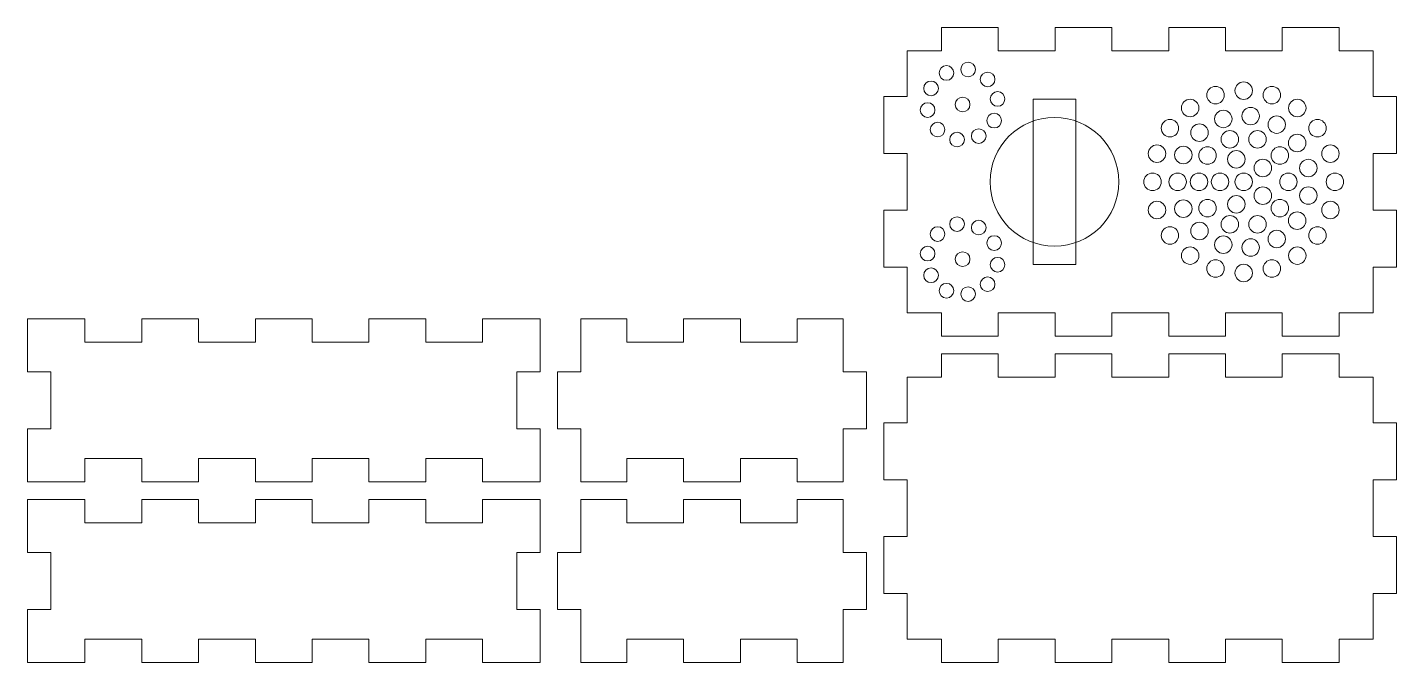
# Model space of a CAD drawing. Header units: millimetres. Extents: x 0 to 235, y 0 to 109.
import ezdxf

# ---------------------------------------------------------------- set-up
doc = ezdxf.new("R2010")
doc.units = ezdxf.units.MM
doc.header["$MEASUREMENT"] = 0
doc.layers.add('Layer 1', color=7, linetype='Continuous')

# ---------------------------------------------------------------- blocks, each defined once
blk = doc.blocks.new('block 2')
at = {"layer": 'Layer 1', "color": 7, "lineweight": 9, "true_color": 0xffffff}
for points in [[(151, 105), (151, 97.13), (147, 97.13), (147, 87.37), (151, 87.37), (151, 77.62), (147, 77.62), (147, 67.87), (151, 67.87), (151, 60), (156.88, 60), (156.88, 56), (166.63, 56), (166.63, 60), (176.38, 60), (176.38, 56), (186.13, 56), (186.13, 60), (195.88, 60), (195.88, 56), (205.63, 56), (205.63, 60), (215.38, 60), (215.38, 56), (225.13, 56), (225.13, 60), (231, 60), (231, 67.87), (235, 67.87), (235, 77.62), (231, 77.62), (231, 87.37), (235, 87.37), (235, 97.13), (231, 97.13), (231, 105), (225.13, 105), (225.13, 109), (215.38, 109), (215.38, 105), (205.63, 105), (205.63, 109), (195.88, 109), (195.88, 105), (186.13, 105), (186.13, 109), (176.38, 109), (176.38, 105), (166.63, 105), (166.63, 109), (156.88, 109), (156.88, 105), (151, 105)], [(0, 59), (0, 49.87), (4, 49.87), (4, 40.12), (0, 40.12), (0, 31), (9.88, 31), (9.88, 35), (19.63, 35), (19.63, 31), (29.38, 31), (29.38, 35), (39.13, 35), (39.13, 31), (48.88, 31), (48.88, 35), (58.63, 35), (58.63, 31), (68.38, 31), (68.38, 35), (78.13, 35), (78.13, 31), (88, 31), (88, 40.12), (84, 40.12), (84, 49.87), (88, 49.87), (88, 59), (78.13, 59), (78.13, 55), (68.38, 55), (68.38, 59), (58.63, 59), (58.63, 55), (48.88, 55), (48.88, 59), (39.13, 59), (39.13, 55), (29.38, 55), (29.38, 59), (19.63, 59), (19.63, 55), (9.88, 55), (9.88, 59), (0, 59)], [(95, 59), (95, 49.87), (91, 49.87), (91, 40.12), (95, 40.12), (95, 31), (102.88, 31), (102.88, 35), (112.63, 35), (112.63, 31), (122.38, 31), (122.38, 35), (132.13, 35), (132.13, 31), (140, 31), (140, 40.12), (144, 40.12), (144, 49.87), (140, 49.87), (140, 59), (132.13, 59), (132.13, 55), (122.38, 55), (122.38, 59), (112.63, 59), (112.63, 55), (102.88, 55), (102.88, 59), (95, 59)], [(151, 49), (151, 41.12), (147, 41.12), (147, 31.37), (151, 31.37), (151, 21.62), (147, 21.62), (147, 11.87), (151, 11.87), (151, 4), (156.88, 4), (156.88, 0), (166.63, 0), (166.63, 4), (176.38, 4), (176.38, 0), (186.13, 0), (186.13, 4), (195.88, 4), (195.88, 0), (205.63, 0), (205.63, 4), (215.38, 4), (215.38, 0), (225.13, 0), (225.13, 4), (231, 4), (231, 11.87), (235, 11.87), (235, 21.62), (231, 21.62), (231, 31.37), (235, 31.37), (235, 41.12), (231, 41.12), (231, 49), (225.13, 49), (225.13, 53), (215.38, 53), (215.38, 49), (205.63, 49), (205.63, 53), (195.88, 53), (195.88, 49), (186.13, 49), (186.13, 53), (176.38, 53), (176.38, 49), (166.63, 49), (166.63, 53), (156.88, 53), (156.88, 49), (151, 49)], [(0, 28), (0, 18.87), (4, 18.87), (4, 9.12), (0, 9.12), (0, 0), (9.88, 0), (9.88, 4), (19.63, 4), (19.63, 0), (29.38, 0), (29.38, 4), (39.13, 4), (39.13, 0), (48.88, 0), (48.88, 4), (58.63, 4), (58.63, 0), (68.38, 0), (68.38, 4), (78.13, 4), (78.13, 0), (88, 0), (88, 9.12), (84, 9.12), (84, 18.87), (88, 18.87), (88, 28), (78.13, 28), (78.13, 24), (68.38, 24), (68.38, 28), (58.63, 28), (58.63, 24), (48.88, 24), (48.88, 28), (39.13, 28), (39.13, 24), (29.38, 24), (29.38, 28), (19.63, 28), (19.63, 24), (9.88, 24), (9.88, 28), (0, 28)], [(95, 28), (95, 18.87), (91, 18.87), (91, 9.12), (95, 9.12), (95, 0), (102.88, 0), (102.88, 4), (112.63, 4), (112.63, 0), (122.38, 0), (122.38, 4), (132.13, 4), (132.13, 0), (140, 0), (140, 9.12), (144, 9.12), (144, 18.87), (140, 18.87), (140, 28), (132.13, 28), (132.13, 24), (122.38, 24), (122.38, 28), (112.63, 28), (112.63, 24), (102.88, 24), (102.88, 28), (95, 28)]]:
    blk.add_lwpolyline(points, dxfattribs=at)
blk = doc.blocks.new('block 3')
at = {"layer": 'Layer 1', "color": 7, "lineweight": 9, "true_color": 0xffffff}
blk.add_open_spline([(207.26, 82.5), (207.26, 83.33), (207.93, 84), (208.76, 84), (209.58, 84), (210.26, 83.33), (210.26, 82.5), (210.26, 81.67), (209.58, 81), (208.76, 81), (207.93, 81), (207.26, 81.67), (207.26, 82.5), (207.26, 82.5), (207.26, 82.5), (207.26, 82.5)], degree=3, knots=[0, 0, 0, 0, 1, 1, 1, 2, 2, 2, 3, 3, 3, 4, 4, 4, 5, 5, 5, 5], dxfattribs=at)
blk = doc.blocks.new('block 4')
at = {"layer": 'Layer 1', "color": 7, "lineweight": 9, "true_color": 0xffffff}
blk.add_open_spline([(206, 86.36), (206, 87.18), (206.67, 87.86), (207.5, 87.86), (208.33, 87.86), (209, 87.18), (209, 86.36), (209, 85.53), (208.33, 84.86), (207.5, 84.86), (206.67, 84.86), (206, 85.53), (206, 86.36), (206, 86.36), (206, 86.36), (206, 86.36)], degree=3, knots=[0, 0, 0, 0, 1, 1, 1, 2, 2, 2, 3, 3, 3, 4, 4, 4, 5, 5, 5, 5], dxfattribs=at)
blk = doc.blocks.new('block 5')
at = {"layer": 'Layer 1', "color": 7, "lineweight": 9, "true_color": 0xffffff}
blk.add_open_spline([(210.54, 84.88), (210.54, 85.71), (211.21, 86.38), (212.04, 86.38), (212.86, 86.38), (213.54, 85.71), (213.54, 84.88), (213.54, 84.05), (212.86, 83.38), (212.04, 83.38), (211.21, 83.38), (210.54, 84.05), (210.54, 84.88), (210.54, 84.88), (210.54, 84.88), (210.54, 84.88)], degree=3, knots=[0, 0, 0, 0, 1, 1, 1, 2, 2, 2, 3, 3, 3, 4, 4, 4, 5, 5, 5, 5], dxfattribs=at)
blk = doc.blocks.new('block 6')
at = {"layer": 'Layer 1', "color": 7, "lineweight": 9, "true_color": 0xffffff}
blk.add_open_spline([(210.54, 80.12), (210.54, 80.95), (211.21, 81.62), (212.04, 81.62), (212.86, 81.62), (213.54, 80.95), (213.54, 80.12), (213.54, 79.29), (212.86, 78.62), (212.04, 78.62), (211.21, 78.62), (210.54, 79.29), (210.54, 80.12), (210.54, 80.12), (210.54, 80.12), (210.54, 80.12)], degree=3, knots=[0, 0, 0, 0, 1, 1, 1, 2, 2, 2, 3, 3, 3, 4, 4, 4, 5, 5, 5, 5], dxfattribs=at)
blk = doc.blocks.new('block 7')
at = {"layer": 'Layer 1', "color": 7, "lineweight": 9, "true_color": 0xffffff}
blk.add_open_spline([(206, 78.64), (206, 79.47), (206.67, 80.14), (207.5, 80.14), (208.33, 80.14), (209, 79.47), (209, 78.64), (209, 77.82), (208.33, 77.14), (207.5, 77.14), (206.67, 77.14), (206, 77.82), (206, 78.64), (206, 78.64), (206, 78.64), (206, 78.64)], degree=3, knots=[0, 0, 0, 0, 1, 1, 1, 2, 2, 2, 3, 3, 3, 4, 4, 4, 5, 5, 5, 5], dxfattribs=at)
blk = doc.blocks.new('block 8')
at = {"layer": 'Layer 1', "color": 7, "lineweight": 9, "true_color": 0xffffff}
blk.add_open_spline([(222.14, 77.66), (222.14, 78.49), (222.81, 79.16), (223.64, 79.16), (224.47, 79.16), (225.14, 78.49), (225.14, 77.66), (225.14, 76.84), (224.47, 76.16), (223.64, 76.16), (222.81, 76.16), (222.14, 76.84), (222.14, 77.66), (222.14, 77.66), (222.14, 77.66), (222.14, 77.66)], degree=3, knots=[0, 0, 0, 0, 1, 1, 1, 2, 2, 2, 3, 3, 3, 4, 4, 4, 5, 5, 5, 5], dxfattribs=at)
blk = doc.blocks.new('block 9')
at = {"layer": 'Layer 1', "color": 7, "lineweight": 9, "true_color": 0xffffff}
blk.add_lwpolyline([(179.93, 68.3), (172.63, 68.3)], dxfattribs=at)
blk = doc.blocks.new('block 10')
at = {"layer": 'Layer 1', "color": 7, "lineweight": 9, "true_color": 0xffffff}
blk.add_open_spline([(222.91, 82.5), (222.91, 83.33), (223.58, 84), (224.41, 84), (225.23, 84), (225.91, 83.33), (225.91, 82.5), (225.91, 81.67), (225.23, 81), (224.41, 81), (223.58, 81), (222.91, 81.67), (222.91, 82.5), (222.91, 82.5), (222.91, 82.5), (222.91, 82.5)], degree=3, knots=[0, 0, 0, 0, 1, 1, 1, 2, 2, 2, 3, 3, 3, 4, 4, 4, 5, 5, 5, 5], dxfattribs=at)
blk = doc.blocks.new('block 11')
at = {"layer": 'Layer 1', "color": 7, "lineweight": 9, "true_color": 0xffffff}
blk.add_open_spline([(219.92, 73.3), (219.92, 74.13), (220.59, 74.8), (221.42, 74.8), (222.24, 74.8), (222.92, 74.13), (222.92, 73.3), (222.92, 72.47), (222.24, 71.8), (221.42, 71.8), (220.59, 71.8), (219.92, 72.47), (219.92, 73.3), (219.92, 73.3), (219.92, 73.3), (219.92, 73.3)], degree=3, knots=[0, 0, 0, 0, 1, 1, 1, 2, 2, 2, 3, 3, 3, 4, 4, 4, 5, 5, 5, 5], dxfattribs=at)
blk = doc.blocks.new('block 12')
at = {"layer": 'Layer 1', "color": 7, "lineweight": 9, "true_color": 0xffffff}
blk.add_open_spline([(216.45, 69.84), (216.45, 70.67), (217.13, 71.34), (217.95, 71.34), (218.78, 71.34), (219.45, 70.67), (219.45, 69.84), (219.45, 69.01), (218.78, 68.34), (217.95, 68.34), (217.13, 68.34), (216.45, 69.01), (216.45, 69.84), (216.45, 69.84), (216.45, 69.84), (216.45, 69.84)], degree=3, knots=[0, 0, 0, 0, 1, 1, 1, 2, 2, 2, 3, 3, 3, 4, 4, 4, 5, 5, 5, 5], dxfattribs=at)
blk = doc.blocks.new('block 13')
at = {"layer": 'Layer 1', "color": 7, "lineweight": 9, "true_color": 0xffffff}
blk.add_lwpolyline([(172.63, 96.7), (172.63, 68.3)], dxfattribs=at)
blk = doc.blocks.new('block 14')
at = {"layer": 'Layer 1', "color": 7, "lineweight": 9, "true_color": 0xffffff}
blk.add_open_spline([(218.35, 80.14), (218.35, 80.97), (219.02, 81.64), (219.85, 81.64), (220.68, 81.64), (221.35, 80.97), (221.35, 80.14), (221.35, 79.31), (220.68, 78.64), (219.85, 78.64), (219.02, 78.64), (218.35, 79.31), (218.35, 80.14), (218.35, 80.14), (218.35, 80.14), (218.35, 80.14)], degree=3, knots=[0, 0, 0, 0, 1, 1, 1, 2, 2, 2, 3, 3, 3, 4, 4, 4, 5, 5, 5, 5], dxfattribs=at)
blk = doc.blocks.new('block 15')
at = {"layer": 'Layer 1', "color": 7, "lineweight": 9, "true_color": 0xffffff}
blk.add_open_spline([(194.59, 91.7), (194.59, 92.53), (195.27, 93.2), (196.09, 93.2), (196.92, 93.2), (197.59, 92.53), (197.59, 91.7), (197.59, 90.87), (196.92, 90.2), (196.09, 90.2), (195.27, 90.2), (194.59, 90.87), (194.59, 91.7), (194.59, 91.7), (194.59, 91.7), (194.59, 91.7)], degree=3, knots=[0, 0, 0, 0, 1, 1, 1, 2, 2, 2, 3, 3, 3, 4, 4, 4, 5, 5, 5, 5], dxfattribs=at)
blk = doc.blocks.new('block 16')
at = {"layer": 'Layer 1', "color": 7, "lineweight": 9, "true_color": 0xffffff}
blk.add_open_spline([(212.09, 67.62), (212.09, 68.44), (212.76, 69.12), (213.59, 69.12), (214.42, 69.12), (215.09, 68.44), (215.09, 67.62), (215.09, 66.79), (214.42, 66.12), (213.59, 66.12), (212.76, 66.12), (212.09, 66.79), (212.09, 67.62), (212.09, 67.62), (212.09, 67.62), (212.09, 67.62)], degree=3, knots=[0, 0, 0, 0, 1, 1, 1, 2, 2, 2, 3, 3, 3, 4, 4, 4, 5, 5, 5, 5], dxfattribs=at)
blk = doc.blocks.new('block 17')
at = {"layer": 'Layer 1', "color": 7, "lineweight": 9, "true_color": 0xffffff}
blk.add_open_spline([(194.59, 73.3), (194.59, 74.13), (195.27, 74.8), (196.09, 74.8), (196.92, 74.8), (197.59, 74.13), (197.59, 73.3), (197.59, 72.47), (196.92, 71.8), (196.09, 71.8), (195.27, 71.8), (194.59, 72.47), (194.59, 73.3), (194.59, 73.3), (194.59, 73.3), (194.59, 73.3)], degree=3, knots=[0, 0, 0, 0, 1, 1, 1, 2, 2, 2, 3, 3, 3, 4, 4, 4, 5, 5, 5, 5], dxfattribs=at)
blk = doc.blocks.new('block 18')
at = {"layer": 'Layer 1', "color": 7, "lineweight": 9, "true_color": 0xffffff}
blk.add_open_spline([(207.26, 66.85), (207.26, 67.68), (207.93, 68.35), (208.76, 68.35), (209.58, 68.35), (210.26, 67.68), (210.26, 66.85), (210.26, 66.02), (209.58, 65.35), (208.76, 65.35), (207.93, 65.35), (207.26, 66.02), (207.26, 66.85), (207.26, 66.85), (207.26, 66.85), (207.26, 66.85)], degree=3, knots=[0, 0, 0, 0, 1, 1, 1, 2, 2, 2, 3, 3, 3, 4, 4, 4, 5, 5, 5, 5], dxfattribs=at)
blk = doc.blocks.new('block 19')
at = {"layer": 'Layer 1', "color": 7, "lineweight": 9, "true_color": 0xffffff}
blk.add_open_spline([(202.42, 67.62), (202.42, 68.44), (203.09, 69.12), (203.92, 69.12), (204.75, 69.12), (205.42, 68.44), (205.42, 67.62), (205.42, 66.79), (204.75, 66.12), (203.92, 66.12), (203.09, 66.12), (202.42, 66.79), (202.42, 67.62), (202.42, 67.62), (202.42, 67.62), (202.42, 67.62)], degree=3, knots=[0, 0, 0, 0, 1, 1, 1, 2, 2, 2, 3, 3, 3, 4, 4, 4, 5, 5, 5, 5], dxfattribs=at)
blk = doc.blocks.new('block 20')
at = {"layer": 'Layer 1', "color": 7, "lineweight": 9, "true_color": 0xffffff}
blk.add_open_spline([(198.06, 69.84), (198.06, 70.67), (198.73, 71.34), (199.56, 71.34), (200.38, 71.34), (201.06, 70.67), (201.06, 69.84), (201.06, 69.01), (200.38, 68.34), (199.56, 68.34), (198.73, 68.34), (198.06, 69.01), (198.06, 69.84), (198.06, 69.84), (198.06, 69.84), (198.06, 69.84)], degree=3, knots=[0, 0, 0, 0, 1, 1, 1, 2, 2, 2, 3, 3, 3, 4, 4, 4, 5, 5, 5, 5], dxfattribs=at)
blk = doc.blocks.new('block 21')
at = {"layer": 'Layer 1', "color": 7, "lineweight": 9, "true_color": 0xffffff}
blk.add_open_spline([(222.14, 87.34), (222.14, 88.16), (222.81, 88.84), (223.64, 88.84), (224.47, 88.84), (225.14, 88.16), (225.14, 87.34), (225.14, 86.51), (224.47, 85.84), (223.64, 85.84), (222.81, 85.84), (222.14, 86.51), (222.14, 87.34), (222.14, 87.34), (222.14, 87.34), (222.14, 87.34)], degree=3, knots=[0, 0, 0, 0, 1, 1, 1, 2, 2, 2, 3, 3, 3, 4, 4, 4, 5, 5, 5, 5], dxfattribs=at)
blk = doc.blocks.new('block 22')
at = {"layer": 'Layer 1', "color": 7, "lineweight": 9, "true_color": 0xffffff}
blk.add_open_spline([(165.23, 82.5), (165.23, 88.6), (170.18, 93.55), (176.28, 93.55), (182.38, 93.55), (187.33, 88.6), (187.33, 82.5), (187.33, 76.4), (182.38, 71.45), (176.28, 71.45), (170.18, 71.45), (165.23, 76.4), (165.23, 82.5), (165.23, 82.5), (165.23, 82.5), (165.23, 82.5)], degree=3, knots=[0, 0, 0, 0, 1, 1, 1, 2, 2, 2, 3, 3, 3, 4, 4, 4, 5, 5, 5, 5], dxfattribs=at)
blk = doc.blocks.new('block 23')
at = {"layer": 'Layer 1', "color": 7, "lineweight": 9, "true_color": 0xffffff}
blk.add_open_spline([(162.01, 74.65), (162.01, 75.35), (162.58, 75.91), (163.27, 75.91), (163.96, 75.91), (164.53, 75.35), (164.53, 74.65), (164.53, 73.96), (163.96, 73.4), (163.27, 73.4), (162.58, 73.4), (162.01, 73.96), (162.01, 74.65), (162.01, 74.65), (162.01, 74.65), (162.01, 74.65)], degree=3, knots=[0, 0, 0, 0, 1, 1, 1, 2, 2, 2, 3, 3, 3, 4, 4, 4, 5, 5, 5, 5], dxfattribs=at)
blk = doc.blocks.new('block 24')
at = {"layer": 'Layer 1', "color": 7, "lineweight": 9, "true_color": 0xffffff}
blk.add_open_spline([(160.2, 63.23), (160.2, 63.92), (160.77, 64.48), (161.46, 64.48), (162.15, 64.48), (162.72, 63.92), (162.72, 63.23), (162.72, 62.53), (162.15, 61.97), (161.46, 61.97), (160.77, 61.97), (160.2, 62.53), (160.2, 63.23), (160.2, 63.23), (160.2, 63.23), (160.2, 63.23)], degree=3, knots=[0, 0, 0, 0, 1, 1, 1, 2, 2, 2, 3, 3, 3, 4, 4, 4, 5, 5, 5, 5], dxfattribs=at)
blk = doc.blocks.new('block 25')
at = {"layer": 'Layer 1', "color": 7, "lineweight": 9, "true_color": 0xffffff}
blk.add_open_spline([(154.95, 73.53), (154.95, 74.23), (155.51, 74.79), (156.21, 74.79), (156.9, 74.79), (157.46, 74.23), (157.46, 73.53), (157.46, 72.84), (156.9, 72.28), (156.21, 72.28), (155.51, 72.28), (154.95, 72.84), (154.95, 73.53), (154.95, 73.53), (154.95, 73.53), (154.95, 73.53)], degree=3, knots=[0, 0, 0, 0, 1, 1, 1, 2, 2, 2, 3, 3, 3, 4, 4, 4, 5, 5, 5, 5], dxfattribs=at)
blk = doc.blocks.new('block 26')
at = {"layer": 'Layer 1', "color": 7, "lineweight": 9, "true_color": 0xffffff}
blk.add_open_spline([(163.55, 64.93), (163.55, 65.63), (164.12, 66.19), (164.81, 66.19), (165.5, 66.19), (166.07, 65.63), (166.07, 64.93), (166.07, 64.24), (165.5, 63.67), (164.81, 63.67), (164.12, 63.67), (163.55, 64.24), (163.55, 64.93), (163.55, 64.93), (163.55, 64.93), (163.55, 64.93)], degree=3, knots=[0, 0, 0, 0, 1, 1, 1, 2, 2, 2, 3, 3, 3, 4, 4, 4, 5, 5, 5, 5], dxfattribs=at)
blk = doc.blocks.new('block 27')
at = {"layer": 'Layer 1', "color": 7, "lineweight": 9, "true_color": 0xffffff}
blk.add_lwpolyline([(179.93, 96.7), (179.93, 68.3)], dxfattribs=at)
blk = doc.blocks.new('block 28')
at = {"layer": 'Layer 1', "color": 7, "lineweight": 9, "true_color": 0xffffff}
blk.add_open_spline([(164.67, 71.99), (164.67, 72.69), (165.23, 73.25), (165.93, 73.25), (166.62, 73.25), (167.19, 72.69), (167.19, 71.99), (167.19, 71.3), (166.62, 70.74), (165.93, 70.74), (165.23, 70.74), (164.67, 71.3), (164.67, 71.99), (164.67, 71.99), (164.67, 71.99), (164.67, 71.99)], degree=3, knots=[0, 0, 0, 0, 1, 1, 1, 2, 2, 2, 3, 3, 3, 4, 4, 4, 5, 5, 5, 5], dxfattribs=at)
blk = doc.blocks.new('block 29')
at = {"layer": 'Layer 1', "color": 7, "lineweight": 9, "true_color": 0xffffff}
blk.add_open_spline([(218.35, 84.86), (218.35, 85.69), (219.02, 86.36), (219.85, 86.36), (220.68, 86.36), (221.35, 85.69), (221.35, 84.86), (221.35, 84.03), (220.68, 83.36), (219.85, 83.36), (219.02, 83.36), (218.35, 84.03), (218.35, 84.86), (218.35, 84.86), (218.35, 84.86), (218.35, 84.86)], degree=3, knots=[0, 0, 0, 0, 1, 1, 1, 2, 2, 2, 3, 3, 3, 4, 4, 4, 5, 5, 5, 5], dxfattribs=at)
blk = doc.blocks.new('block 30')
at = {"layer": 'Layer 1', "color": 7, "lineweight": 9, "true_color": 0xffffff}
blk.add_open_spline([(165.26, 68.28), (165.26, 68.98), (165.82, 69.54), (166.52, 69.54), (167.21, 69.54), (167.77, 68.98), (167.77, 68.28), (167.77, 67.59), (167.21, 67.02), (166.52, 67.02), (165.82, 67.02), (165.26, 67.59), (165.26, 68.28), (165.26, 68.28), (165.26, 68.28), (165.26, 68.28)], degree=3, knots=[0, 0, 0, 0, 1, 1, 1, 2, 2, 2, 3, 3, 3, 4, 4, 4, 5, 5, 5, 5], dxfattribs=at)
blk = doc.blocks.new('block 31')
at = {"layer": 'Layer 1', "color": 7, "lineweight": 9, "true_color": 0xffffff}
blk.add_open_spline([(153.24, 70.18), (153.24, 70.88), (153.81, 71.44), (154.5, 71.44), (155.2, 71.44), (155.76, 70.88), (155.76, 70.18), (155.76, 69.49), (155.2, 68.93), (154.5, 68.93), (153.81, 68.93), (153.24, 69.49), (153.24, 70.18), (153.24, 70.18), (153.24, 70.18), (153.24, 70.18)], degree=3, knots=[0, 0, 0, 0, 1, 1, 1, 2, 2, 2, 3, 3, 3, 4, 4, 4, 5, 5, 5, 5], dxfattribs=at)
blk = doc.blocks.new('block 32')
at = {"layer": 'Layer 1', "color": 7, "lineweight": 9, "true_color": 0xffffff}
blk.add_open_spline([(216.43, 75.83), (216.43, 76.66), (217.1, 77.33), (217.93, 77.33), (218.76, 77.33), (219.43, 76.66), (219.43, 75.83), (219.43, 75.01), (218.76, 74.33), (217.93, 74.33), (217.1, 74.33), (216.43, 75.01), (216.43, 75.83), (216.43, 75.83), (216.43, 75.83), (216.43, 75.83)], degree=3, knots=[0, 0, 0, 0, 1, 1, 1, 2, 2, 2, 3, 3, 3, 4, 4, 4, 5, 5, 5, 5], dxfattribs=at)
blk = doc.blocks.new('block 33')
at = {"layer": 'Layer 1', "color": 7, "lineweight": 9, "true_color": 0xffffff}
blk.add_open_spline([(196.89, 87.11), (196.89, 87.94), (197.57, 88.61), (198.39, 88.61), (199.22, 88.61), (199.89, 87.94), (199.89, 87.11), (199.89, 86.28), (199.22, 85.61), (198.39, 85.61), (197.57, 85.61), (196.89, 86.28), (196.89, 87.11), (196.89, 87.11), (196.89, 87.11), (196.89, 87.11)], degree=3, knots=[0, 0, 0, 0, 1, 1, 1, 2, 2, 2, 3, 3, 3, 4, 4, 4, 5, 5, 5, 5], dxfattribs=at)
blk = doc.blocks.new('block 34')
at = {"layer": 'Layer 1', "color": 7, "lineweight": 9, "true_color": 0xffffff}
blk.add_open_spline([(153.83, 66.47), (153.83, 67.17), (154.4, 67.73), (155.09, 67.73), (155.78, 67.73), (156.35, 67.17), (156.35, 66.47), (156.35, 65.78), (155.78, 65.21), (155.09, 65.21), (154.4, 65.21), (153.83, 65.78), (153.83, 66.47), (153.83, 66.47), (153.83, 66.47), (153.83, 66.47)], degree=3, knots=[0, 0, 0, 0, 1, 1, 1, 2, 2, 2, 3, 3, 3, 4, 4, 4, 5, 5, 5, 5], dxfattribs=at)
blk = doc.blocks.new('block 35')
at = {"layer": 'Layer 1', "color": 7, "lineweight": 9, "true_color": 0xffffff}
blk.add_open_spline([(191.61, 82.5), (191.61, 83.33), (192.28, 84), (193.11, 84), (193.93, 84), (194.61, 83.33), (194.61, 82.5), (194.61, 81.67), (193.93, 81), (193.11, 81), (192.28, 81), (191.61, 81.67), (191.61, 82.5), (191.61, 82.5), (191.61, 82.5), (191.61, 82.5)], degree=3, knots=[0, 0, 0, 0, 1, 1, 1, 2, 2, 2, 3, 3, 3, 4, 4, 4, 5, 5, 5, 5], dxfattribs=at)
blk = doc.blocks.new('block 36')
at = {"layer": 'Layer 1', "color": 7, "lineweight": 9, "true_color": 0xffffff}
blk.add_open_spline([(192.37, 77.66), (192.37, 78.49), (193.04, 79.16), (193.87, 79.16), (194.7, 79.16), (195.37, 78.49), (195.37, 77.66), (195.37, 76.84), (194.7, 76.16), (193.87, 76.16), (193.04, 76.16), (192.37, 76.84), (192.37, 77.66), (192.37, 77.66), (192.37, 77.66), (192.37, 77.66)], degree=3, knots=[0, 0, 0, 0, 1, 1, 1, 2, 2, 2, 3, 3, 3, 4, 4, 4, 5, 5, 5, 5], dxfattribs=at)
blk = doc.blocks.new('block 37')
at = {"layer": 'Layer 1', "color": 7, "lineweight": 9, "true_color": 0xffffff}
blk.add_open_spline([(198.06, 95.16), (198.06, 95.99), (198.73, 96.66), (199.56, 96.66), (200.38, 96.66), (201.06, 95.99), (201.06, 95.16), (201.06, 94.33), (200.38, 93.66), (199.56, 93.66), (198.73, 93.66), (198.06, 94.33), (198.06, 95.16), (198.06, 95.16), (198.06, 95.16), (198.06, 95.16)], degree=3, knots=[0, 0, 0, 0, 1, 1, 1, 2, 2, 2, 3, 3, 3, 4, 4, 4, 5, 5, 5, 5], dxfattribs=at)
blk = doc.blocks.new('block 38')
at = {"layer": 'Layer 1', "color": 7, "lineweight": 9, "true_color": 0xffffff}
blk.add_open_spline([(199.58, 82.5), (199.58, 83.33), (200.25, 84), (201.08, 84), (201.91, 84), (202.58, 83.33), (202.58, 82.5), (202.58, 81.67), (201.91, 81), (201.08, 81), (200.25, 81), (199.58, 81.67), (199.58, 82.5), (199.58, 82.5), (199.58, 82.5), (199.58, 82.5)], degree=3, knots=[0, 0, 0, 0, 1, 1, 1, 2, 2, 2, 3, 3, 3, 4, 4, 4, 5, 5, 5, 5], dxfattribs=at)
blk = doc.blocks.new('block 39')
at = {"layer": 'Layer 1', "color": 7, "lineweight": 9, "true_color": 0xffffff}
blk.add_lwpolyline([(179.93, 96.7), (172.63, 96.7)], dxfattribs=at)
blk = doc.blocks.new('block 40')
at = {"layer": 'Layer 1', "color": 7, "lineweight": 9, "true_color": 0xffffff}
blk.add_open_spline([(195.91, 82.5), (195.91, 83.33), (196.59, 84), (197.41, 84), (198.24, 84), (198.91, 83.33), (198.91, 82.5), (198.91, 81.67), (198.24, 81), (197.41, 81), (196.59, 81), (195.91, 81.67), (195.91, 82.5), (195.91, 82.5), (195.91, 82.5), (195.91, 82.5)], degree=3, knots=[0, 0, 0, 0, 1, 1, 1, 2, 2, 2, 3, 3, 3, 4, 4, 4, 5, 5, 5, 5], dxfattribs=at)
blk = doc.blocks.new('block 41')
at = {"layer": 'Layer 1', "color": 7, "lineweight": 9, "true_color": 0xffffff}
blk.add_open_spline([(203.2, 82.5), (203.2, 83.33), (203.87, 84), (204.7, 84), (205.53, 84), (206.2, 83.33), (206.2, 82.5), (206.2, 81.67), (205.53, 81), (204.7, 81), (203.87, 81), (203.2, 81.67), (203.2, 82.5), (203.2, 82.5), (203.2, 82.5), (203.2, 82.5)], degree=3, knots=[0, 0, 0, 0, 1, 1, 1, 2, 2, 2, 3, 3, 3, 4, 4, 4, 5, 5, 5, 5], dxfattribs=at)
blk = doc.blocks.new('block 42')
at = {"layer": 'Layer 1', "color": 7, "lineweight": 9, "true_color": 0xffffff}
blk.add_open_spline([(153.24, 94.82), (153.24, 95.51), (153.81, 96.07), (154.5, 96.07), (155.2, 96.07), (155.76, 95.51), (155.76, 94.82), (155.76, 94.12), (155.2, 93.56), (154.5, 93.56), (153.81, 93.56), (153.24, 94.12), (153.24, 94.82), (153.24, 94.82), (153.24, 94.82), (153.24, 94.82)], degree=3, knots=[0, 0, 0, 0, 1, 1, 1, 2, 2, 2, 3, 3, 3, 4, 4, 4, 5, 5, 5, 5], dxfattribs=at)
blk = doc.blocks.new('block 43')
at = {"layer": 'Layer 1', "color": 7, "lineweight": 9, "true_color": 0xffffff}
blk.add_open_spline([(219.92, 91.7), (219.92, 92.53), (220.59, 93.2), (221.42, 93.2), (222.24, 93.2), (222.92, 92.53), (222.92, 91.7), (222.92, 90.87), (222.24, 90.2), (221.42, 90.2), (220.59, 90.2), (219.92, 90.87), (219.92, 91.7), (219.92, 91.7), (219.92, 91.7), (219.92, 91.7)], degree=3, knots=[0, 0, 0, 0, 1, 1, 1, 2, 2, 2, 3, 3, 3, 4, 4, 4, 5, 5, 5, 5], dxfattribs=at)
blk = doc.blocks.new('block 44')
at = {"layer": 'Layer 1', "color": 7, "lineweight": 9, "true_color": 0xffffff}
blk.add_open_spline([(154.95, 91.47), (154.95, 92.16), (155.51, 92.72), (156.21, 92.72), (156.9, 92.72), (157.46, 92.16), (157.46, 91.47), (157.46, 90.77), (156.9, 90.21), (156.21, 90.21), (155.51, 90.21), (154.95, 90.77), (154.95, 91.47), (154.95, 91.47), (154.95, 91.47), (154.95, 91.47)], degree=3, knots=[0, 0, 0, 0, 1, 1, 1, 2, 2, 2, 3, 3, 3, 4, 4, 4, 5, 5, 5, 5], dxfattribs=at)
blk = doc.blocks.new('block 45')
at = {"layer": 'Layer 1', "color": 7, "lineweight": 9, "true_color": 0xffffff}
blk.add_open_spline([(216.45, 95.16), (216.45, 95.99), (217.13, 96.66), (217.95, 96.66), (218.78, 96.66), (219.45, 95.99), (219.45, 95.16), (219.45, 94.33), (218.78, 93.66), (217.95, 93.66), (217.13, 93.66), (216.45, 94.33), (216.45, 95.16), (216.45, 95.16), (216.45, 95.16), (216.45, 95.16)], degree=3, knots=[0, 0, 0, 0, 1, 1, 1, 2, 2, 2, 3, 3, 3, 4, 4, 4, 5, 5, 5, 5], dxfattribs=at)
blk = doc.blocks.new('block 46')
at = {"layer": 'Layer 1', "color": 7, "lineweight": 9, "true_color": 0xffffff}
blk.add_open_spline([(158.3, 89.76), (158.3, 90.45), (158.86, 91.02), (159.56, 91.02), (160.25, 91.02), (160.81, 90.45), (160.81, 89.76), (160.81, 89.07), (160.25, 88.5), (159.56, 88.5), (158.86, 88.5), (158.3, 89.07), (158.3, 89.76), (158.3, 89.76), (158.3, 89.76), (158.3, 89.76)], degree=3, knots=[0, 0, 0, 0, 1, 1, 1, 2, 2, 2, 3, 3, 3, 4, 4, 4, 5, 5, 5, 5], dxfattribs=at)
blk = doc.blocks.new('block 47')
at = {"layer": 'Layer 1', "color": 7, "lineweight": 9, "true_color": 0xffffff}
blk.add_open_spline([(212.09, 97.38), (212.09, 98.21), (212.76, 98.88), (213.59, 98.88), (214.42, 98.88), (215.09, 98.21), (215.09, 97.38), (215.09, 96.56), (214.42, 95.88), (213.59, 95.88), (212.76, 95.88), (212.09, 96.56), (212.09, 97.38), (212.09, 97.38), (212.09, 97.38), (212.09, 97.38)], degree=3, knots=[0, 0, 0, 0, 1, 1, 1, 2, 2, 2, 3, 3, 3, 4, 4, 4, 5, 5, 5, 5], dxfattribs=at)
blk = doc.blocks.new('block 48')
at = {"layer": 'Layer 1', "color": 7, "lineweight": 9, "true_color": 0xffffff}
blk.add_open_spline([(162.01, 90.35), (162.01, 91.04), (162.58, 91.6), (163.27, 91.6), (163.96, 91.6), (164.53, 91.04), (164.53, 90.35), (164.53, 89.65), (163.96, 89.09), (163.27, 89.09), (162.58, 89.09), (162.01, 89.65), (162.01, 90.35), (162.01, 90.35), (162.01, 90.35), (162.01, 90.35)], degree=3, knots=[0, 0, 0, 0, 1, 1, 1, 2, 2, 2, 3, 3, 3, 4, 4, 4, 5, 5, 5, 5], dxfattribs=at)
blk = doc.blocks.new('block 49')
at = {"layer": 'Layer 1', "color": 7, "lineweight": 9, "true_color": 0xffffff}
blk.add_open_spline([(207.26, 98.15), (207.26, 98.98), (207.93, 99.65), (208.76, 99.65), (209.58, 99.65), (210.26, 98.98), (210.26, 98.15), (210.26, 97.32), (209.58, 96.65), (208.76, 96.65), (207.93, 96.65), (207.26, 97.32), (207.26, 98.15), (207.26, 98.15), (207.26, 98.15), (207.26, 98.15)], degree=3, knots=[0, 0, 0, 0, 1, 1, 1, 2, 2, 2, 3, 3, 3, 4, 4, 4, 5, 5, 5, 5], dxfattribs=at)
blk = doc.blocks.new('block 50')
at = {"layer": 'Layer 1', "color": 7, "lineweight": 9, "true_color": 0xffffff}
blk.add_open_spline([(164.67, 93.01), (164.67, 93.7), (165.23, 94.26), (165.93, 94.26), (166.62, 94.26), (167.19, 93.7), (167.19, 93.01), (167.19, 92.31), (166.62, 91.75), (165.93, 91.75), (165.23, 91.75), (164.67, 92.31), (164.67, 93.01), (164.67, 93.01), (164.67, 93.01), (164.67, 93.01)], degree=3, knots=[0, 0, 0, 0, 1, 1, 1, 2, 2, 2, 3, 3, 3, 4, 4, 4, 5, 5, 5, 5], dxfattribs=at)
blk = doc.blocks.new('block 51')
at = {"layer": 'Layer 1', "color": 7, "lineweight": 9, "true_color": 0xffffff}
blk.add_open_spline([(202.42, 97.38), (202.42, 98.21), (203.09, 98.88), (203.92, 98.88), (204.75, 98.88), (205.42, 98.21), (205.42, 97.38), (205.42, 96.56), (204.75, 95.88), (203.92, 95.88), (203.09, 95.88), (202.42, 96.56), (202.42, 97.38), (202.42, 97.38), (202.42, 97.38), (202.42, 97.38)], degree=3, knots=[0, 0, 0, 0, 1, 1, 1, 2, 2, 2, 3, 3, 3, 4, 4, 4, 5, 5, 5, 5], dxfattribs=at)
blk = doc.blocks.new('block 52')
at = {"layer": 'Layer 1', "color": 7, "lineweight": 9, "true_color": 0xffffff}
blk.add_open_spline([(165.26, 96.72), (165.26, 97.41), (165.82, 97.98), (166.52, 97.98), (167.21, 97.98), (167.77, 97.41), (167.77, 96.72), (167.77, 96.02), (167.21, 95.46), (166.52, 95.46), (165.82, 95.46), (165.26, 96.02), (165.26, 96.72), (165.26, 96.72), (165.26, 96.72), (165.26, 96.72)], degree=3, knots=[0, 0, 0, 0, 1, 1, 1, 2, 2, 2, 3, 3, 3, 4, 4, 4, 5, 5, 5, 5], dxfattribs=at)
blk = doc.blocks.new('block 53')
at = {"layer": 'Layer 1', "color": 7, "lineweight": 9, "true_color": 0xffffff}
blk.add_open_spline([(163.55, 100.07), (163.55, 100.76), (164.12, 101.33), (164.81, 101.33), (165.5, 101.33), (166.07, 100.76), (166.07, 100.07), (166.07, 99.37), (165.5, 98.81), (164.81, 98.81), (164.12, 98.81), (163.55, 99.37), (163.55, 100.07), (163.55, 100.07), (163.55, 100.07), (163.55, 100.07)], degree=3, knots=[0, 0, 0, 0, 1, 1, 1, 2, 2, 2, 3, 3, 3, 4, 4, 4, 5, 5, 5, 5], dxfattribs=at)
blk = doc.blocks.new('block 54')
at = {"layer": 'Layer 1', "color": 7, "lineweight": 9, "true_color": 0xffffff}
blk.add_open_spline([(160.2, 101.77), (160.2, 102.47), (160.77, 103.03), (161.46, 103.03), (162.15, 103.03), (162.72, 102.47), (162.72, 101.77), (162.72, 101.08), (162.15, 100.52), (161.46, 100.52), (160.77, 100.52), (160.2, 101.08), (160.2, 101.77), (160.2, 101.77), (160.2, 101.77), (160.2, 101.77)], degree=3, knots=[0, 0, 0, 0, 1, 1, 1, 2, 2, 2, 3, 3, 3, 4, 4, 4, 5, 5, 5, 5], dxfattribs=at)
blk = doc.blocks.new('block 55')
at = {"layer": 'Layer 1', "color": 7, "lineweight": 9, "true_color": 0xffffff}
blk.add_open_spline([(192.37, 87.34), (192.37, 88.16), (193.04, 88.84), (193.87, 88.84), (194.7, 88.84), (195.37, 88.16), (195.37, 87.34), (195.37, 86.51), (194.7, 85.84), (193.87, 85.84), (193.04, 85.84), (192.37, 86.51), (192.37, 87.34), (192.37, 87.34), (192.37, 87.34), (192.37, 87.34)], degree=3, knots=[0, 0, 0, 0, 1, 1, 1, 2, 2, 2, 3, 3, 3, 4, 4, 4, 5, 5, 5, 5], dxfattribs=at)
blk = doc.blocks.new('block 56')
at = {"layer": 'Layer 1', "color": 7, "lineweight": 9, "true_color": 0xffffff}
blk.add_open_spline([(156.49, 101.19), (156.49, 101.88), (157.05, 102.44), (157.75, 102.44), (158.44, 102.44), (159, 101.88), (159, 101.19), (159, 100.49), (158.44, 99.93), (157.75, 99.93), (157.05, 99.93), (156.49, 100.49), (156.49, 101.19), (156.49, 101.19), (156.49, 101.19), (156.49, 101.19)], degree=3, knots=[0, 0, 0, 0, 1, 1, 1, 2, 2, 2, 3, 3, 3, 4, 4, 4, 5, 5, 5, 5], dxfattribs=at)
blk = doc.blocks.new('block 57')
at = {"layer": 'Layer 1', "color": 7, "lineweight": 9, "true_color": 0xffffff}
blk.add_open_spline([(196.89, 77.89), (196.89, 78.72), (197.57, 79.39), (198.39, 79.39), (199.22, 79.39), (199.89, 78.72), (199.89, 77.89), (199.89, 77.06), (199.22, 76.39), (198.39, 76.39), (197.57, 76.39), (196.89, 77.06), (196.89, 77.89), (196.89, 77.89), (196.89, 77.89), (196.89, 77.89)], degree=3, knots=[0, 0, 0, 0, 1, 1, 1, 2, 2, 2, 3, 3, 3, 4, 4, 4, 5, 5, 5, 5], dxfattribs=at)
blk = doc.blocks.new('block 58')
at = {"layer": 'Layer 1', "color": 7, "lineweight": 9, "true_color": 0xffffff}
blk.add_open_spline([(153.83, 98.53), (153.83, 99.22), (154.4, 99.79), (155.09, 99.79), (155.78, 99.79), (156.35, 99.22), (156.35, 98.53), (156.35, 97.83), (155.78, 97.27), (155.09, 97.27), (154.4, 97.27), (153.83, 97.83), (153.83, 98.53), (153.83, 98.53), (153.83, 98.53), (153.83, 98.53)], degree=3, knots=[0, 0, 0, 0, 1, 1, 1, 2, 2, 2, 3, 3, 3, 4, 4, 4, 5, 5, 5, 5], dxfattribs=at)
blk = doc.blocks.new('block 59')
at = {"layer": 'Layer 1', "color": 7, "lineweight": 9, "true_color": 0xffffff}
blk.add_open_spline([(199.67, 74.07), (199.67, 74.9), (200.34, 75.57), (201.17, 75.57), (201.99, 75.57), (202.67, 74.9), (202.67, 74.07), (202.67, 73.24), (201.99, 72.57), (201.17, 72.57), (200.34, 72.57), (199.67, 73.24), (199.67, 74.07), (199.67, 74.07), (199.67, 74.07), (199.67, 74.07)], degree=3, knots=[0, 0, 0, 0, 1, 1, 1, 2, 2, 2, 3, 3, 3, 4, 4, 4, 5, 5, 5, 5], dxfattribs=at)
blk = doc.blocks.new('block 60')
at = {"layer": 'Layer 1', "color": 7, "lineweight": 9, "true_color": 0xffffff}
blk.add_open_spline([(159.25, 95.77), (159.25, 96.46), (159.81, 97.03), (160.51, 97.03), (161.21, 97.03), (161.77, 96.46), (161.77, 95.77), (161.77, 95.07), (161.21, 94.5), (160.51, 94.5), (159.81, 94.5), (159.25, 95.07), (159.25, 95.77), (159.25, 95.77), (159.25, 95.77), (159.25, 95.77)], degree=3, knots=[0, 0, 0, 0, 1, 1, 1, 2, 2, 2, 3, 3, 3, 4, 4, 4, 5, 5, 5, 5], dxfattribs=at)
blk = doc.blocks.new('block 61')
at = {"layer": 'Layer 1', "color": 7, "lineweight": 9, "true_color": 0xffffff}
blk.add_open_spline([(203.75, 71.71), (203.75, 72.54), (204.42, 73.21), (205.25, 73.21), (206.08, 73.21), (206.75, 72.54), (206.75, 71.71), (206.75, 70.88), (206.08, 70.21), (205.25, 70.21), (204.42, 70.21), (203.75, 70.88), (203.75, 71.71), (203.75, 71.71), (203.75, 71.71), (203.75, 71.71)], degree=3, knots=[0, 0, 0, 0, 1, 1, 1, 2, 2, 2, 3, 3, 3, 4, 4, 4, 5, 5, 5, 5], dxfattribs=at)
blk = doc.blocks.new('block 62')
at = {"layer": 'Layer 1', "color": 7, "lineweight": 9, "true_color": 0xffffff}
blk.add_open_spline([(156.49, 63.81), (156.49, 64.51), (157.05, 65.07), (157.75, 65.07), (158.44, 65.07), (159, 64.51), (159, 63.81), (159, 63.12), (158.44, 62.56), (157.75, 62.56), (157.05, 62.56), (156.49, 63.12), (156.49, 63.81), (156.49, 63.81), (156.49, 63.81), (156.49, 63.81)], degree=3, knots=[0, 0, 0, 0, 1, 1, 1, 2, 2, 2, 3, 3, 3, 4, 4, 4, 5, 5, 5, 5], dxfattribs=at)
blk = doc.blocks.new('block 63')
at = {"layer": 'Layer 1', "color": 7, "lineweight": 9, "true_color": 0xffffff}
blk.add_open_spline([(208.44, 71.22), (208.44, 72.05), (209.11, 72.72), (209.94, 72.72), (210.77, 72.72), (211.44, 72.05), (211.44, 71.22), (211.44, 70.39), (210.77, 69.72), (209.94, 69.72), (209.11, 69.72), (208.44, 70.39), (208.44, 71.22), (208.44, 71.22), (208.44, 71.22), (208.44, 71.22)], degree=3, knots=[0, 0, 0, 0, 1, 1, 1, 2, 2, 2, 3, 3, 3, 4, 4, 4, 5, 5, 5, 5], dxfattribs=at)
blk = doc.blocks.new('block 64')
at = {"layer": 'Layer 1', "color": 7, "lineweight": 9, "true_color": 0xffffff}
blk.add_open_spline([(158.3, 75.24), (158.3, 75.93), (158.86, 76.5), (159.56, 76.5), (160.25, 76.5), (160.81, 75.93), (160.81, 75.24), (160.81, 74.55), (160.25, 73.98), (159.56, 73.98), (158.86, 73.98), (158.3, 74.55), (158.3, 75.24), (158.3, 75.24), (158.3, 75.24), (158.3, 75.24)], degree=3, knots=[0, 0, 0, 0, 1, 1, 1, 2, 2, 2, 3, 3, 3, 4, 4, 4, 5, 5, 5, 5], dxfattribs=at)
blk = doc.blocks.new('block 65')
at = {"layer": 'Layer 1', "color": 7, "lineweight": 9, "true_color": 0xffffff}
blk.add_open_spline([(212.93, 72.68), (212.93, 73.51), (213.6, 74.18), (214.43, 74.18), (215.25, 74.18), (215.93, 73.51), (215.93, 72.68), (215.93, 71.85), (215.25, 71.18), (214.43, 71.18), (213.6, 71.18), (212.93, 71.85), (212.93, 72.68), (212.93, 72.68), (212.93, 72.68), (212.93, 72.68)], degree=3, knots=[0, 0, 0, 0, 1, 1, 1, 2, 2, 2, 3, 3, 3, 4, 4, 4, 5, 5, 5, 5], dxfattribs=at)
blk = doc.blocks.new('block 66')
at = {"layer": 'Layer 1', "color": 7, "lineweight": 9, "true_color": 0xffffff}
blk.add_open_spline([(159.25, 69.23), (159.25, 69.93), (159.81, 70.5), (160.51, 70.5), (161.21, 70.5), (161.77, 69.93), (161.77, 69.23), (161.77, 68.54), (161.21, 67.97), (160.51, 67.97), (159.81, 67.97), (159.25, 68.54), (159.25, 69.23), (159.25, 69.23), (159.25, 69.23), (159.25, 69.23)], degree=3, knots=[0, 0, 0, 0, 1, 1, 1, 2, 2, 2, 3, 3, 3, 4, 4, 4, 5, 5, 5, 5], dxfattribs=at)
blk = doc.blocks.new('block 67')
at = {"layer": 'Layer 1', "color": 7, "lineweight": 9, "true_color": 0xffffff}
blk.add_open_spline([(216.43, 89.17), (216.43, 89.99), (217.1, 90.67), (217.93, 90.67), (218.76, 90.67), (219.43, 89.99), (219.43, 89.17), (219.43, 88.34), (218.76, 87.67), (217.93, 87.67), (217.1, 87.67), (216.43, 88.34), (216.43, 89.17), (216.43, 89.17), (216.43, 89.17), (216.43, 89.17)], degree=3, knots=[0, 0, 0, 0, 1, 1, 1, 2, 2, 2, 3, 3, 3, 4, 4, 4, 5, 5, 5, 5], dxfattribs=at)
blk = doc.blocks.new('block 68')
at = {"layer": 'Layer 1', "color": 7, "lineweight": 9, "true_color": 0xffffff}
blk.add_open_spline([(212.93, 92.32), (212.93, 93.15), (213.6, 93.82), (214.43, 93.82), (215.25, 93.82), (215.93, 93.15), (215.93, 92.32), (215.93, 91.49), (215.25, 90.82), (214.43, 90.82), (213.6, 90.82), (212.93, 91.49), (212.93, 92.32), (212.93, 92.32), (212.93, 92.32), (212.93, 92.32)], degree=3, knots=[0, 0, 0, 0, 1, 1, 1, 2, 2, 2, 3, 3, 3, 4, 4, 4, 5, 5, 5, 5], dxfattribs=at)
blk = doc.blocks.new('block 69')
at = {"layer": 'Layer 1', "color": 7, "lineweight": 9, "true_color": 0xffffff}
blk.add_open_spline([(208.44, 93.78), (208.44, 94.61), (209.11, 95.28), (209.94, 95.28), (210.77, 95.28), (211.44, 94.61), (211.44, 93.78), (211.44, 92.95), (210.77, 92.28), (209.94, 92.28), (209.11, 92.28), (208.44, 92.95), (208.44, 93.78), (208.44, 93.78), (208.44, 93.78), (208.44, 93.78)], degree=3, knots=[0, 0, 0, 0, 1, 1, 1, 2, 2, 2, 3, 3, 3, 4, 4, 4, 5, 5, 5, 5], dxfattribs=at)
blk = doc.blocks.new('block 70')
at = {"layer": 'Layer 1', "color": 7, "lineweight": 9, "true_color": 0xffffff}
blk.add_open_spline([(203.75, 93.29), (203.75, 94.12), (204.42, 94.79), (205.25, 94.79), (206.08, 94.79), (206.75, 94.12), (206.75, 93.29), (206.75, 92.46), (206.08, 91.79), (205.25, 91.79), (204.42, 91.79), (203.75, 92.46), (203.75, 93.29), (203.75, 93.29), (203.75, 93.29), (203.75, 93.29)], degree=3, knots=[0, 0, 0, 0, 1, 1, 1, 2, 2, 2, 3, 3, 3, 4, 4, 4, 5, 5, 5, 5], dxfattribs=at)
blk = doc.blocks.new('block 71')
at = {"layer": 'Layer 1', "color": 7, "lineweight": 9, "true_color": 0xffffff}
blk.add_open_spline([(199.67, 90.93), (199.67, 91.76), (200.34, 92.43), (201.17, 92.43), (201.99, 92.43), (202.67, 91.76), (202.67, 90.93), (202.67, 90.1), (201.99, 89.43), (201.17, 89.43), (200.34, 89.43), (199.67, 90.1), (199.67, 90.93), (199.67, 90.93), (199.67, 90.93), (199.67, 90.93)], degree=3, knots=[0, 0, 0, 0, 1, 1, 1, 2, 2, 2, 3, 3, 3, 4, 4, 4, 5, 5, 5, 5], dxfattribs=at)
blk = doc.blocks.new('block 72')
at = {"layer": 'Layer 1', "color": 7, "lineweight": 9, "true_color": 0xffffff}
blk.add_open_spline([(201.05, 77.99), (201.05, 78.82), (201.72, 79.49), (202.55, 79.49), (203.37, 79.49), (204.05, 78.82), (204.05, 77.99), (204.05, 77.16), (203.37, 76.49), (202.55, 76.49), (201.72, 76.49), (201.05, 77.16), (201.05, 77.99), (201.05, 77.99), (201.05, 77.99), (201.05, 77.99)], degree=3, knots=[0, 0, 0, 0, 1, 1, 1, 2, 2, 2, 3, 3, 3, 4, 4, 4, 5, 5, 5, 5], dxfattribs=at)
blk = doc.blocks.new('block 73')
at = {"layer": 'Layer 1', "color": 7, "lineweight": 9, "true_color": 0xffffff}
blk.add_open_spline([(204.88, 75.2), (204.88, 76.03), (205.56, 76.7), (206.38, 76.7), (207.21, 76.7), (207.88, 76.03), (207.88, 75.2), (207.88, 74.37), (207.21, 73.7), (206.38, 73.7), (205.56, 73.7), (204.88, 74.37), (204.88, 75.2), (204.88, 75.2), (204.88, 75.2), (204.88, 75.2)], degree=3, knots=[0, 0, 0, 0, 1, 1, 1, 2, 2, 2, 3, 3, 3, 4, 4, 4, 5, 5, 5, 5], dxfattribs=at)
blk = doc.blocks.new('block 74')
at = {"layer": 'Layer 1', "color": 7, "lineweight": 9, "true_color": 0xffffff}
blk.add_open_spline([(209.63, 75.2), (209.63, 76.03), (210.3, 76.7), (211.13, 76.7), (211.96, 76.7), (212.63, 76.03), (212.63, 75.2), (212.63, 74.37), (211.96, 73.7), (211.13, 73.7), (210.3, 73.7), (209.63, 74.37), (209.63, 75.2), (209.63, 75.2), (209.63, 75.2), (209.63, 75.2)], degree=3, knots=[0, 0, 0, 0, 1, 1, 1, 2, 2, 2, 3, 3, 3, 4, 4, 4, 5, 5, 5, 5], dxfattribs=at)
blk = doc.blocks.new('block 75')
at = {"layer": 'Layer 1', "color": 7, "lineweight": 9, "true_color": 0xffffff}
blk.add_open_spline([(213.46, 77.99), (213.46, 78.82), (214.14, 79.49), (214.96, 79.49), (215.79, 79.49), (216.46, 78.82), (216.46, 77.99), (216.46, 77.16), (215.79, 76.49), (214.96, 76.49), (214.14, 76.49), (213.46, 77.16), (213.46, 77.99), (213.46, 77.99), (213.46, 77.99), (213.46, 77.99)], degree=3, knots=[0, 0, 0, 0, 1, 1, 1, 2, 2, 2, 3, 3, 3, 4, 4, 4, 5, 5, 5, 5], dxfattribs=at)
blk = doc.blocks.new('block 76')
at = {"layer": 'Layer 1', "color": 7, "lineweight": 9, "true_color": 0xffffff}
blk.add_open_spline([(214.93, 82.5), (214.93, 83.33), (215.6, 84), (216.43, 84), (217.26, 84), (217.93, 83.33), (217.93, 82.5), (217.93, 81.67), (217.26, 81), (216.43, 81), (215.6, 81), (214.93, 81.67), (214.93, 82.5), (214.93, 82.5), (214.93, 82.5), (214.93, 82.5)], degree=3, knots=[0, 0, 0, 0, 1, 1, 1, 2, 2, 2, 3, 3, 3, 4, 4, 4, 5, 5, 5, 5], dxfattribs=at)
blk = doc.blocks.new('block 77')
at = {"layer": 'Layer 1', "color": 7, "lineweight": 9, "true_color": 0xffffff}
blk.add_open_spline([(213.46, 87.01), (213.46, 87.84), (214.14, 88.51), (214.96, 88.51), (215.79, 88.51), (216.46, 87.84), (216.46, 87.01), (216.46, 86.18), (215.79, 85.51), (214.96, 85.51), (214.14, 85.51), (213.46, 86.18), (213.46, 87.01), (213.46, 87.01), (213.46, 87.01), (213.46, 87.01)], degree=3, knots=[0, 0, 0, 0, 1, 1, 1, 2, 2, 2, 3, 3, 3, 4, 4, 4, 5, 5, 5, 5], dxfattribs=at)
blk = doc.blocks.new('block 78')
at = {"layer": 'Layer 1', "color": 7, "lineweight": 9, "true_color": 0xffffff}
blk.add_open_spline([(209.63, 89.8), (209.63, 90.63), (210.3, 91.3), (211.13, 91.3), (211.96, 91.3), (212.63, 90.63), (212.63, 89.8), (212.63, 88.97), (211.96, 88.3), (211.13, 88.3), (210.3, 88.3), (209.63, 88.97), (209.63, 89.8), (209.63, 89.8), (209.63, 89.8), (209.63, 89.8)], degree=3, knots=[0, 0, 0, 0, 1, 1, 1, 2, 2, 2, 3, 3, 3, 4, 4, 4, 5, 5, 5, 5], dxfattribs=at)
blk = doc.blocks.new('block 79')
at = {"layer": 'Layer 1', "color": 7, "lineweight": 9, "true_color": 0xffffff}
blk.add_open_spline([(204.88, 89.8), (204.88, 90.63), (205.56, 91.3), (206.38, 91.3), (207.21, 91.3), (207.88, 90.63), (207.88, 89.8), (207.88, 88.97), (207.21, 88.3), (206.38, 88.3), (205.56, 88.3), (204.88, 88.97), (204.88, 89.8), (204.88, 89.8), (204.88, 89.8), (204.88, 89.8)], degree=3, knots=[0, 0, 0, 0, 1, 1, 1, 2, 2, 2, 3, 3, 3, 4, 4, 4, 5, 5, 5, 5], dxfattribs=at)
blk = doc.blocks.new('block 80')
at = {"layer": 'Layer 1', "color": 7, "lineweight": 9, "true_color": 0xffffff}
blk.add_open_spline([(201.05, 87.01), (201.05, 87.84), (201.72, 88.51), (202.55, 88.51), (203.37, 88.51), (204.05, 87.84), (204.05, 87.01), (204.05, 86.18), (203.37, 85.51), (202.55, 85.51), (201.72, 85.51), (201.05, 86.18), (201.05, 87.01), (201.05, 87.01), (201.05, 87.01), (201.05, 87.01)], degree=3, knots=[0, 0, 0, 0, 1, 1, 1, 2, 2, 2, 3, 3, 3, 4, 4, 4, 5, 5, 5, 5], dxfattribs=at)

msp = doc.modelspace()

# ---------------------------------------------------------------- block references
at = {"layer": 'Layer 1'}
for name in ['block 2', 'block 56', 'block 54', 'block 53', 'block 58', 'block 51', 'block 49', 'block 47', 'block 60', 'block 52', 'block 13', 'block 39', 'block 27', 'block 37', 'block 45', 'block 42', 'block 50', 'block 70', 'block 69', 'block 44', 'block 22', 'block 15', 'block 71', 'block 68', 'block 43', 'block 46', 'block 48', 'block 79', 'block 78', 'block 67', 'block 55', 'block 33', 'block 80', 'block 4', 'block 77', 'block 21', 'block 5', 'block 29', 'block 35', 'block 40', 'block 38', 'block 41', 'block 3', 'block 76', 'block 10', 'block 7', 'block 6', 'block 14', 'block 36', 'block 57', 'block 72', 'block 75', 'block 8', 'block 64', 'block 23', 'block 59', 'block 73', 'block 74', 'block 32', 'block 25', 'block 28', 'block 17', 'block 61', 'block 65', 'block 11', 'block 31', 'block 20', 'block 63', 'block 12', 'block 66', 'block 30', 'block 9', 'block 19', 'block 18', 'block 16', 'block 34', 'block 26', 'block 62', 'block 24']:
    msp.add_blockref(name, (0, 0), dxfattribs=at)

doc.saveas('drawing.dxf')
